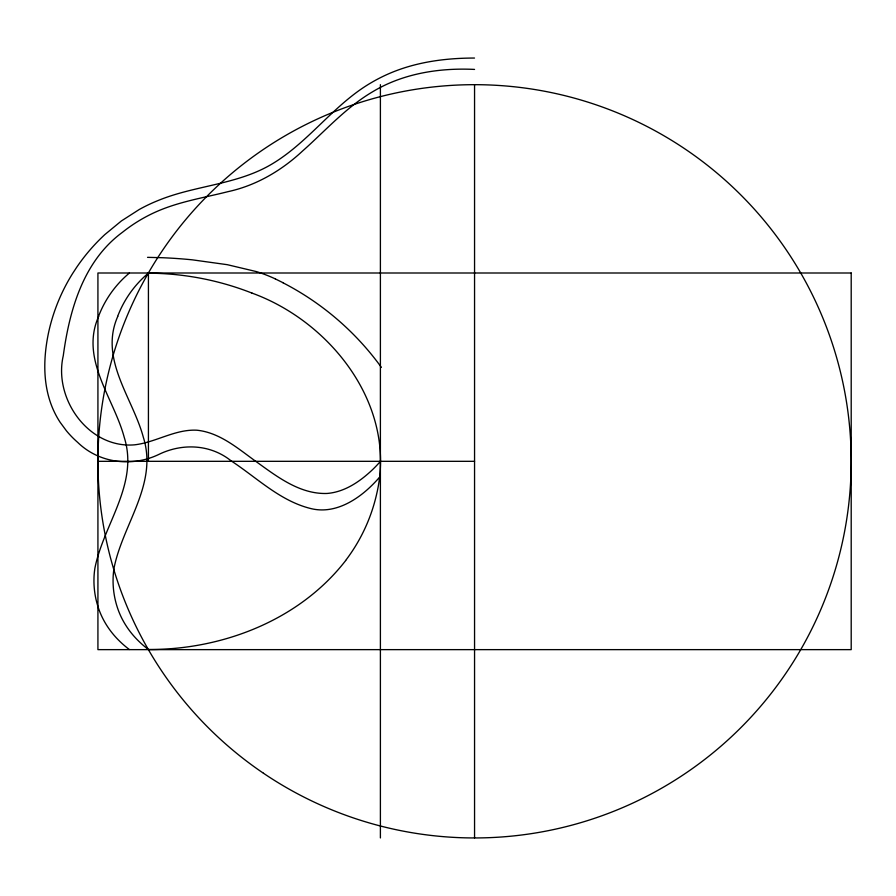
<?xml version="1.0" encoding="UTF-8"?>
<svg xmlns="http://www.w3.org/2000/svg" width="896" height="896" viewBox="0 0 896 896"><rect width="100%" height="100%" fill="white"/><g stroke="black" fill="none" stroke-linecap="round" stroke-linejoin="round"><path stroke-width="1.34" d="M251.989 293.093C331.262 321.866 397.107 406.112 376.824 493.304A172.346 172.346 0 0 1 345.632 560.482M98.672 316.344C79.744 359.005 113.635 397.835 124.23 437.315C139.037 484.053 103.51 524.306 94.92 568.109A80.427 80.427 0 0 0 94.013 577.248L93.946 580.317A85.579 85.579 0 0 0 98.347 607.768M117.79 316.355C98.862 359.005 132.754 397.846 143.349 437.315C158.144 484.053 122.64 524.306 114.038 568.109A80.427 80.427 0 0 0 113.131 577.248L113.064 580.317A85.579 85.579 0 0 0 117.466 607.779C121.397 619.73 128.33 630.582 137.11 639.554A99.49 99.49 0 0 0 148.434 649.51C222.522 649.802 299.488 620.144 345.688 560.526M474.51 58.05C446.051 58.061 417.166 61.802 390.768 72.89A162.848 162.848 0 0 0 371.246 82.678C333.312 104.731 308.28 143.08 270.267 165.021C235.794 184.856 194.611 185.517 158.267 200.458A161.997 161.997 0 0 0 139.216 209.518L121.374 220.965L104.821 234.595A191.341 191.341 0 0 0 76.63 267.366L72.666 273.426A185.427 185.427 0 0 0 48.597 332.45C43.176 358.008 42.549 385.75 53.413 410.032A88.267 88.267 0 0 0 60.088 422.229L66.416 430.808A98.874 98.874 0 0 0 77.661 442.355C99.098 463.299 131.947 467.275 158.626 454.53C182.067 443.005 210.37 444.147 231.123 460.858C257.085 477.848 280.302 501.267 311.338 508.682C334.04 514.08 355.846 501.054 371.504 485.755A126.963 126.963 0 0 0 379.131 477.691M97.922 461.317L474.555 461.317M147.549 257.342L162.467 257.723A509.186 509.186 0 0 1 192.315 259.829L227.315 264.69L256.514 271.622A147.717 147.717 0 0 1 275.307 278.891M474.555 69.418C439.41 67.726 402.954 73.416 372.478 91.862C345.867 107.542 325.226 130.928 302.322 151.234C281.411 170.643 256.11 185.562 228.054 191.643C203.381 197.882 177.845 201.813 154.538 212.52A155.579 155.579 0 0 0 122.494 232.254C83.317 261.038 69.485 309.915 63.269 355.746C53.278 398.731 88.659 448.694 134.456 444.842C155.859 442.422 175.045 429.027 196.986 430.214C219.811 432.6 237.832 448.448 255.741 461.317C276.819 476.437 299.701 494.402 327.04 493.461C344.814 492.072 360.226 481.376 372.77 469.437A126.963 126.963 0 0 0 380.397 461.373M275.307 278.902L283.046 282.733M98.347 607.768C102.29 619.718 109.211 630.582 117.992 639.554A99.49 99.49 0 0 0 129.315 649.499M474.555 84.672L474.555 837.95M380.397 84.672L380.397 837.95M148.422 273L148.422 461.261M148.422 273.179A287.437 287.437 0 0 1 251.989 293.093M117.678 316.31A105 105 0 0 1 148.49 273.067M283.013 282.8A279.25 279.25 0 0 1 381.382 367.36M98.56 316.31A105 105 0 0 1 129.371 273.067M851.2 273L97.922 273L97.922 649.634L851.2 649.634L851.2 273M263.446 773.226A376.645 376.645 0 0 0 850.237 488.186A376.645 376.645 0 0 0 309.994 122.528A376.645 376.645 0 0 0 263.446 773.226"/></g></svg>
